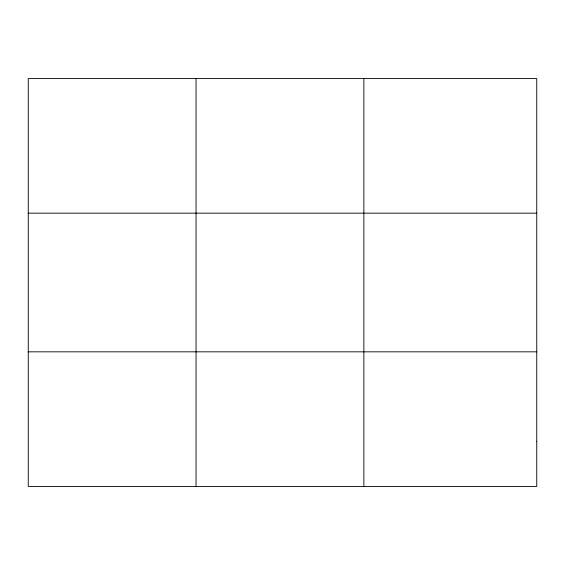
<?xml version="1.0" encoding="UTF-8"?>
<svg xmlns="http://www.w3.org/2000/svg" width="565" height="565" viewBox="0 0 565 565"><rect width="100%" height="100%" fill="white"/><g stroke="black" fill="none" stroke-linecap="round" stroke-linejoin="round"><path stroke-width="0.85" d="M196.055 78.577L196.055 486.423M363.86 78.577L363.86 486.423M28.25 213.167L536.75 213.167M28.25 351.833L536.75 351.833M536.75 441.562L536.75 486.423L28.25 486.423L28.25 78.577L536.75 78.577L536.75 441.562"/></g></svg>
